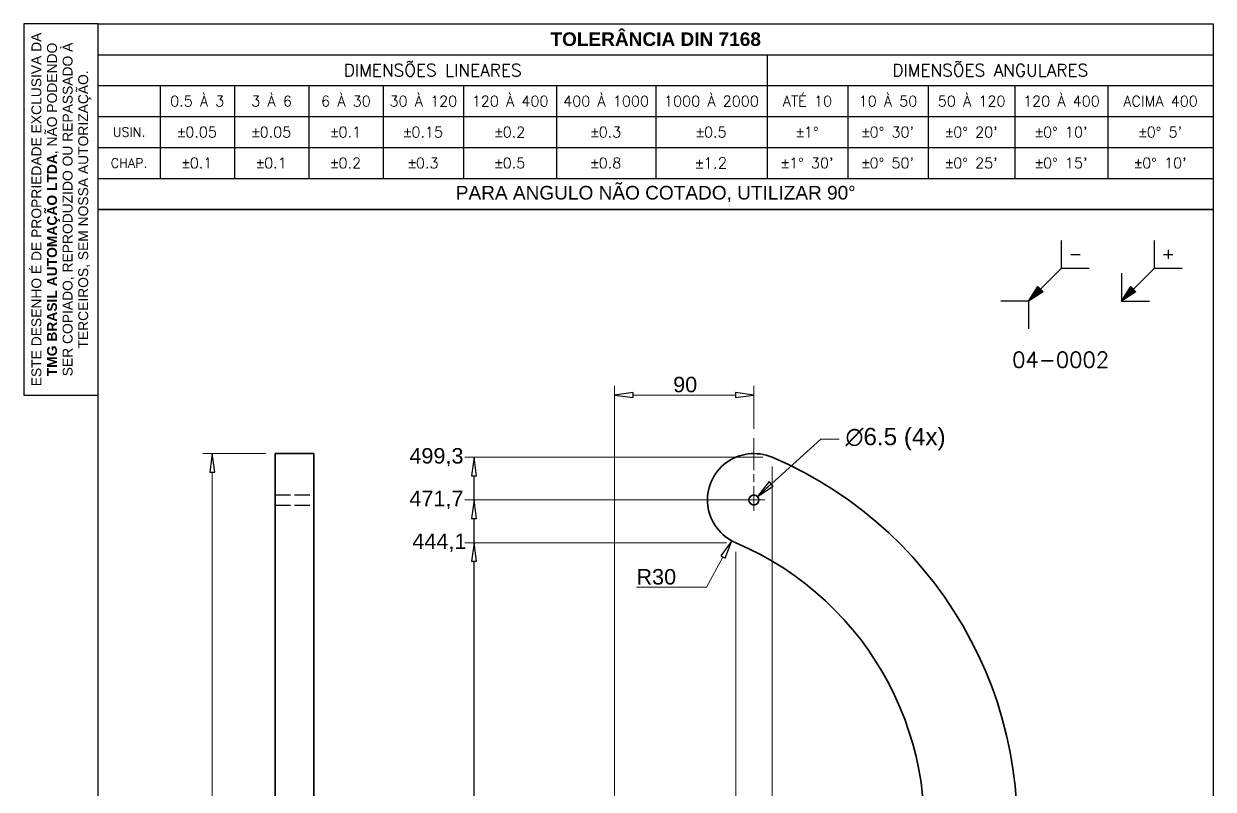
# Model space of a CAD drawing. Header units: millimetres. Extents: x 12 to 820, y 20 to 1168.
# Drawn here: x 52 to 820, y 673 to 1168 of the extents above; entities that cross this region are included whole.
import ezdxf

# ---------------------------------------------------------------- set-up
doc = ezdxf.new("R2010")
doc.units = ezdxf.units.MM
doc.header["$LTSCALE"] = 4
doc.linetypes.add('CHAIN', pattern=[0.7087, 0.4724, -0.0591, 0.1181, -0.0591])
doc.linetypes.add('DASHED', pattern=[0.2067, 0.1654, -0.0413])
for name, color, linetype, lineweight in [('BORDA', 7, 'Continuous', 25), ('Centro(TMG-1)', 7, 'Continuous', 18), ('COTAS', 7, 'Continuous', 25), ('Quote(TMG-1)', 7, 'Continuous', 25), ('Spigoli nascosti(TMG-1)', 7, 'DASHED', 25), ('Spigoli visibili(TMG-1)', 7, 'Continuous', 35)]:
    doc.layers.add(name, color=color, linetype=linetype, lineweight=lineweight)
doc.layers.add('CONTORNO', color=1, linetype='Continuous', lineweight=50, true_color=0xff0000)
doc.layers.add('HACHURA', color=7, linetype='Continuous', lineweight=9, true_color=0xff8000)
doc.styles.add('SELGRON - COTAS', font='arial.ttf')
doc.styles.add('SELGRON - LEGENDA', font='Simplex.shx')
doc.styles.add('Text Style54', font='')
doc.styles.add('TMG', font='arial.ttf')
doc.styles.get('Text Style54').set_extended_font_data('Arial', bold=True)
doc.dimstyles.new('Selgron$7', dxfattribs={"dimscale": 4, "dimtxt": 2.8, "dimasz": 3, "dimexe": 3, "dimexo": 1, "dimgap": 1, "dimtad": 1, "dimtoh": 1, "dimdec": 1, "dimrnd": 1e-08, "dimdsep": 46, "dimtxsty": 'SELGRON - COTAS', "dimblk": 'Filled-1', "dimcen": 0.09, "dimdle": 12, "dimclrd": 7, "dimclre": 256, "dimclrt": 7, "dimazin": 3, "dimtfac": 0.678571, "dimtmove": 0, "dimatfit": 3, "dimldrblk": 'Filled-1', "dimfxl": 0, "dimtolj": 1, "dimlwd": 0, "dimlwe": 25, "dimarcsym": 0})
doc.dimstyles.new('tmg-quote', dxfattribs={"dimscale": 4, "dimtxt": 2.5, "dimasz": 3, "dimexe": 1.5, "dimexo": 1.5, "dimgap": 0.4, "dimtad": 1, "dimtoh": 1, "dimrnd": 1e-08, "dimtxsty": 'TMG', "dimblk": 'Empty-1', "dimcen": 0.09, "dimdle": 4, "dimclrd": 7, "dimclre": 7, "dimclrt": 7, "dimazin": 2, "dimtfac": 1, "dimtdec": 3, "dimtmove": 0, "dimatfit": 3, "dimldrblk": 'CLOSEDBLANK', "dimfxl": 0, "dimtolj": 1, "dimlwd": 15, "dimlwe": 15, "dimarcsym": 0})

# ---------------------------------------------------------------- blocks, each defined once
blk = doc.blocks.new('Borders BORDA A4')
at = {"layer": 'HACHURA'}
for points in [[(175.2, 247.2), (177.53, 248.68), (176.68, 249.53)], [(190.2, 247.2), (192.53, 248.68), (191.68, 249.53)]]:
    blk.add_hatch(color=7, dxfattribs=at).paths.add_polyline_path(points)
at = {"layer": 'BORDA', "lineweight": 30}
for p, q in [((25, 292), (13, 292)), ((13, 292), (13, 232)), ((25, 292), (205, 292)), ((25, 5), (25, 292)), ((25, 292), (205, 292)), ((25, 262), (25, 292)), ((25, 232), (25, 292)), ((205, 292), (205, 5)), ((205, 292), (205, 262)), ((25, 287), (205, 287)), ((133, 287), (133, 267)), ((25, 282), (205, 282)), ((35, 282), (35, 267)), ((47, 282), (47, 267)), ((59, 282), (59, 267)), ((71, 282), (71, 267)), ((84, 282), (84, 267)), ((99, 282), (99, 267)), ((115, 282), (115, 267)), ((146, 282), (146, 267)), ((159, 282), (159, 267)), ((173, 282), (173, 267)), ((188, 282), (188, 267)), ((25, 277), (205, 277)), ((25, 272), (205, 272)), ((25, 267), (205, 267)), ((205, 262), (25, 262)), ((25, 262), (205, 262)), ((13, 232), (25, 232))]:
    blk.add_line(p, q, dxfattribs=at)
at = {"layer": 'BORDA'}
for p, q in [((180.5, 252.5), (180.5, 257)), ((195.5, 252.5), (195.5, 257)), ((197.75, 255.5), (197.75, 254)), ((182, 254.75), (183.5, 254.75)), ((197, 254.75), (198.5, 254.75)), ((175.2, 247.2), (180.5, 252.5)), ((180.5, 252.5), (185, 252.5)), ((190.2, 247.2), (195.5, 252.5)), ((190.2, 251.7), (190.2, 247.2)), ((195.5, 252.5), (200, 252.5)), ((175.2, 247.2), (176.68, 249.53)), ((177.53, 248.68), (175.2, 247.2)), ((176.68, 249.53), (177.53, 248.68)), ((190.2, 247.2), (191.68, 249.53)), ((192.53, 248.68), (190.2, 247.2)), ((191.68, 249.53), (192.53, 248.68)), ((175.2, 247.2), (170.7, 247.2)), ((175.2, 247.2), (175.2, 242.7)), ((190.2, 247.2), (194.7, 247.2))]:
    blk.add_line(p, q, dxfattribs=at)
at = {"layer": 'CONTORNO', "color": 7, "insert": (19.06, 262), "char_height": 1.6, "width": 57.868, "attachment_point": 5, "rotation": 90, "line_spacing_factor": 0.944222, "style": 'SELGRON - LEGENDA'}
blk.add_mtext('\\fArial|b0|i0;\\H1.6000;ESTE DESENHO É DE PROPRIEDADE EXCLUSIVA DA \\fArial|b1|i0;\\H1.6000;TMG BRASIL AUTOMAÇÃO LTDA\\fArial|b0|i0;\\H1.6000;, NÃO PODENDO SER COPIADO, REPRODUZIDO OU REPASSADO À TERCEIROS, SEM NOSSA AUTORIZAÇÃO.', dxfattribs=at)
at = {"layer": 'CONTORNO', "color": 7, "attachment_point": 5, "style": 'SELGRON - LEGENDA'}
for s, insert, char_height in [('\\fArial|b1|i0;\\H2.2000;TOLERÂNCIA DIN 7168', (115, 289.5), 2.2), ('\\FSimplex|b0|i0;\\H2.0000;DIMENSÕES LINEARES', (79, 284.5), 2), ('\\FSimplex|b0|i0;\\H2.0000;DIMENSÕES ANGULARES', (169, 284.5), 2), ('\\FSimplex|b0|i0;\\H1.7000;0.5 À 3', (41, 279.5), 1.7), ('\\FSimplex|b0|i0;\\H1.7000;3 À 6', (53, 279.5), 1.7), ('\\FSimplex|b0|i0;\\H1.7000;6 À 30', (65, 279.5), 1.7), ('\\FSimplex|b0|i0;\\H1.7000;30 À 120', (77.5, 279.5), 1.7), ('\\FSimplex|b0|i0;\\H1.7000;120 À 400', (91.5, 279.5), 1.7), ('\\FSimplex|b0|i0;\\H1.7000;400 À 1000', (107, 279.5), 1.7), ('\\FSimplex|b0|i0;\\H1.7000;1000 À 2000', (124, 279.5), 1.7), ('\\FSimplex|b0|i0;\\H1.7000;ATÉ 10', (139.5, 279.5), 1.7), ('\\FSimplex|b0|i0;\\H1.7000;10 À 50', (152.5, 279.5), 1.7), ('\\FSimplex|b0|i0;\\H1.7000;50 À 120', (166, 279.5), 1.7), ('\\FSimplex|b0|i0;\\H1.7000;120 À 400', (180.5, 279.5), 1.7), ('\\FSimplex|b0|i0;\\H1.7000;ACIMA 400', (196.5, 279.5), 1.7), ('\\FSimplex|b0|i0;\\H1.5000;USIN.', (30, 274.5), 1.5), ('\\fAIGDT|b0|i0;\\H1.7000;`\\FSimplex|b0|i0;\\H1.7000;0.05', (41, 274.5), 1.7), ('\\fAIGDT|b0|i0;\\H1.7000;`\\FSimplex|b0|i0;\\H1.7000;0.05', (53, 274.5), 1.7), ('\\fAIGDT|b0|i0;\\H1.7000;`\\FSimplex|b0|i0;\\H1.7000;0.1', (65, 274.5), 1.7), ('\\fAIGDT|b0|i0;\\H1.7000;`\\FSimplex|b0|i0;\\H1.7000;0.15', (77.5, 274.5), 1.7), ('\\fAIGDT|b0|i0;\\H1.7000;`\\FSimplex|b0|i0;\\H1.7000;0.2', (91.5, 274.5), 1.7), ('\\fAIGDT|b0|i0;\\H1.7000;`\\FSimplex|b0|i0;\\H1.7000;0.3', (107, 274.5), 1.7), ('\\fAIGDT|b0|i0;\\H1.7000;`\\FSimplex|b0|i0;\\H1.7000;0.5', (124, 274.5), 1.7), ('\\fAIGDT|b0|i0;\\H1.7000;`\\FSimplex|b0|i0;\\H1.7000;1\\fAIGDT|b0|i0;\\H1.7000;~', (139.5, 274.5), 1.7), ("\\fAIGDT|b0|i0;\\H1.7000;`\\FSimplex|b0|i0;\\H1.7000;0\\fAIGDT|b0|i0;\\H1.7000;~\\FSimplex|b0|i0;\\H1.7000; 30'", (152.5, 274.5), 1.7), ("\\fAIGDT|b0|i0;\\H1.7000;`\\FSimplex|b0|i0;\\H1.7000;0\\fAIGDT|b0|i0;\\H1.7000;~\\FSimplex|b0|i0;\\H1.7000; 20'", (166, 274.5), 1.7), ("\\fAIGDT|b0|i0;\\H1.7000;`\\FSimplex|b0|i0;\\H1.7000;0\\fAIGDT|b0|i0;\\H1.7000;~\\FSimplex|b0|i0;\\H1.7000; 10'", (180.5, 274.5), 1.7), ("\\fAIGDT|b0|i0;\\H1.7000;`\\FSimplex|b0|i0;\\H1.7000;0\\fAIGDT|b0|i0;\\H1.7000;~\\FSimplex|b0|i0;\\H1.7000; 5'", (196.5, 274.5), 1.7), ('\\FSimplex|b0|i0;\\H1.5000;CHAP.', (30, 269.5), 1.5), ('\\fAIGDT|b0|i0;\\H1.7000;`\\FSimplex|b0|i0;\\H1.7000;0.1', (41, 269.5), 1.7), ('\\fAIGDT|b0|i0;\\H1.7000;`\\FSimplex|b0|i0;\\H1.7000;0.1', (53, 269.5), 1.7), ('\\fAIGDT|b0|i0;\\H1.7000;`\\FSimplex|b0|i0;\\H1.7000;0.2', (65, 269.5), 1.7), ('\\fAIGDT|b0|i0;\\H1.7000;`\\FSimplex|b0|i0;\\H1.7000;0.3', (77.5, 269.5), 1.7), ('\\fAIGDT|b0|i0;\\H1.7000;`\\FSimplex|b0|i0;\\H1.7000;0.5', (91.5, 269.5), 1.7), ('\\fAIGDT|b0|i0;\\H1.7000;`\\FSimplex|b0|i0;\\H1.7000;0.8', (107, 269.5), 1.7), ('\\fAIGDT|b0|i0;\\H1.7000;`\\FSimplex|b0|i0;\\H1.8000;1.2', (124, 269.5), 2.5), ("\\fAIGDT|b0|i0;\\H1.7000;`\\FSimplex|b0|i0;\\H1.7000;1\\fAIGDT|b0|i0;\\H1.7000;~\\FSimplex|b0|i0;\\H1.7000; 30'", (139.5, 269.5), 1.7), ("\\fAIGDT|b0|i0;\\H1.7000;`\\FSimplex|b0|i0;\\H1.7000;0\\fAIGDT|b0|i0;\\H1.7000;~\\FSimplex|b0|i0;\\H1.7000; 50'", (152.5, 269.5), 1.7), ("\\fAIGDT|b0|i0;\\H1.7000;`\\FSimplex|b0|i0;\\H1.7000;0\\fAIGDT|b0|i0;\\H1.7000;~\\FSimplex|b0|i0;\\H1.7000; 25'", (166, 269.5), 1.7), ("\\fAIGDT|b0|i0;\\H1.7000;`\\FSimplex|b0|i0;\\H1.7000;0\\fAIGDT|b0|i0;\\H1.7000;~\\FSimplex|b0|i0;\\H1.7000; 15'", (180.5, 269.5), 1.7), ("\\fAIGDT|b0|i0;\\H1.7000;`\\FSimplex|b0|i0;\\H1.7000;0\\fAIGDT|b0|i0;\\H1.7000;~\\FSimplex|b0|i0;\\H1.7000; 10'", (196.5, 269.5), 1.7), ('\\fArial|b0|i0;\\H2.2000;PARA ANGULO NÃO COTADO, UTILIZAR 90\\fAIGDT|b0|i0;\\H2.2000;~', (115, 264.5), 2.2)]:
    blk.add_mtext(s, dxfattribs=dict(at, insert=insert, char_height=char_height))
at = {"layer": 'CONTORNO', "color": 7, "style": 'Text Style54'}
blk.add_attdef('STOCK_NUMBER_001', (6.97, 138.27), '', height=4, rotation=90, dxfattribs=at)
blk = doc.blocks.new('Empty-1')
at = {"color": 0}
for p, q in [((0, 0), (-1, 0.133)), ((-1, 0.133), (-1, -0.133)), ((-1, -0.133), (0, 0))]:
    blk.add_line(p, q, dxfattribs=at)
blk = doc.blocks.new('*D13')
at = {"layer": 'Defpoints', "color": 0, "linetype": 'Continuous', "transparency": 16777216}
for p in [(523.44, 860.26), (509.14, 833.89)]:
    blk.add_point(p, dxfattribs=at)
at = {"layer": 'Quote(TMG-1)', "color": 7, "linetype": 'Continuous', "lineweight": 15, "transparency": 16777216}
for p, q in [((492.82, 803.81), (503.41, 823.34)), ((447.58, 803.81), (492.82, 803.81))]:
    blk.add_line(p, q, dxfattribs=at)
at = {"layer": 'Quote(TMG-1)', "color": 7, "linetype": 'Continuous', "lineweight": 15, "transparency": 16777216, "xscale": 12, "yscale": 12, "zscale": 12, "rotation": 61.52949582027745}
blk.add_blockref('Empty-1', (509.14, 833.89), dxfattribs=at)
at = {"layer": 'Quote(TMG-1)', "color": 7, "linetype": 'Continuous', "lineweight": 18, "transparency": 16777216, "insert": (447.58, 815.63), "char_height": 10, "attachment_point": 1, "style": 'TMG'}
blk.add_mtext('\\A1;R30', dxfattribs=at)
blk = doc.blocks.new('_ClosedBlank')
at = {"color": 0, "linetype": 'ByBlock', "lineweight": -2}
for p, q in [((-1, 0.167), (0, 0)), ((-1, 0.167), (-1, -0.167)), ((0, 0), (-1, -0.167))]:
    blk.add_line(p, q, dxfattribs=at)
blk = doc.blocks.new('*D26')
at = {"layer": 'Defpoints', "color": 0, "linetype": 'Continuous', "transparency": 16777216}
for p in [(511.7, 832.65), (433.44, 438.6), (511.7, 343.18)]:
    blk.add_point(p, dxfattribs=at)
at = {"layer": 'Quote(TMG-1)', "color": 7, "linetype": 'Continuous', "lineweight": 15, "transparency": 16777216}
blk.add_line((511.7, 826.65), (511.7, 343.18), dxfattribs=at)
at = {"layer": 'Quote(TMG-1)', "color": 7, "linetype": 'Continuous', "lineweight": 18, "transparency": 16777216, "insert": (511.7, 315.69), "char_height": 10, "attachment_point": 4, "rotation": 90, "style": 'TMG'}
blk.add_mtext('\\A1;78,3', dxfattribs=at)
blk = doc.blocks.new('*D27')
at = {"layer": 'Defpoints', "color": 0, "linetype": 'Continuous', "transparency": 16777216}
for p in [(535.18, 887.87), (433.44, 438.6), (604.66, 343.18)]:
    blk.add_point(p, dxfattribs=at)
at = {"layer": 'Quote(TMG-1)', "color": 7, "linetype": 'Continuous', "lineweight": 15, "transparency": 16777216}
for p, q in [((535.18, 881.87), (535.18, 391.18)), ((535.18, 391.18), (604.66, 367.18)), ((604.66, 367.18), (604.66, 343.18))]:
    blk.add_line(p, q, dxfattribs=at)
at = {"layer": 'Quote(TMG-1)', "color": 7, "linetype": 'Continuous', "lineweight": 18, "transparency": 16777216, "insert": (604.66, 308.78), "char_height": 10, "attachment_point": 4, "rotation": 90, "style": 'TMG'}
blk.add_mtext('\\A1;101,7', dxfattribs=at)
blk = doc.blocks.new('*D34')
at = {"layer": 'Defpoints', "color": 0, "linetype": 'Continuous', "transparency": 16777216}
for p in [(336.7, 832.65), (511.7, 832.65), (433.44, 388.6)]:
    blk.add_point(p, dxfattribs=at)
at = {"layer": 'Quote(TMG-1)', "color": 7, "linetype": 'Continuous', "lineweight": 15, "transparency": 16777216}
blk.add_line((505.7, 832.65), (336.7, 832.65), dxfattribs=at)
at = {"layer": 'Quote(TMG-1)', "color": 7, "linetype": 'Continuous', "lineweight": 18, "transparency": 16777216, "insert": (302.89, 832.65), "char_height": 10, "attachment_point": 4, "style": 'TMG'}
blk.add_mtext('\\A1;444,1', dxfattribs=at)
blk = doc.blocks.new('*D35')
at = {"layer": 'Defpoints', "color": 0, "linetype": 'Continuous', "transparency": 16777216}
for p in [(336.7, 860.26), (523.44, 860.26), (433.44, 388.6)]:
    blk.add_point(p, dxfattribs=at)
at = {"layer": 'Quote(TMG-1)', "color": 7, "linetype": 'Continuous', "lineweight": 15, "transparency": 16777216}
blk.add_line((517.44, 860.26), (336.7, 860.26), dxfattribs=at)
at = {"layer": 'Quote(TMG-1)', "color": 7, "linetype": 'Continuous', "lineweight": 18, "transparency": 16777216, "insert": (300.96, 860.26), "char_height": 10, "attachment_point": 4, "style": 'TMG'}
blk.add_mtext('\\A1;471,7', dxfattribs=at)
blk = doc.blocks.new('*D36')
at = {"layer": 'Defpoints', "color": 0, "linetype": 'Continuous', "transparency": 16777216}
for p in [(336.7, 887.87), (535.18, 887.87), (433.44, 388.6)]:
    blk.add_point(p, dxfattribs=at)
at = {"layer": 'Quote(TMG-1)', "color": 7, "linetype": 'Continuous', "lineweight": 15, "transparency": 16777216}
blk.add_line((529.18, 887.87), (336.7, 887.87), dxfattribs=at)
at = {"layer": 'Quote(TMG-1)', "color": 7, "linetype": 'Continuous', "lineweight": 18, "transparency": 16777216, "insert": (300.96, 887.87), "char_height": 10, "attachment_point": 4, "style": 'TMG'}
blk.add_mtext('\\A1;499,3', dxfattribs=at)
blk = doc.blocks.new('2dTransSymbol3')
at = {"layer": 'Quote(TMG-1)'}
for p, q in [((85.68, 221.97), (85.28, 218.97)), ((86.08, 218.97), (85.68, 221.97)), ((85.28, 218.97), (86.08, 218.97)), ((85.68, 215.07), (85.68, 218.97)), ((85.68, 215.07), (85.28, 212.07)), ((86.08, 212.07), (85.68, 215.07)), ((85.28, 212.07), (86.08, 212.07)), ((85.68, 208.16), (85.68, 212.07)), ((85.68, 208.16), (85.28, 205.16)), ((86.08, 205.16), (85.68, 208.16)), ((85.28, 205.16), (86.08, 205.16)), ((85.68, 162.15), (85.68, 205.16)), ((85.68, 162.15), (85.28, 159.15)), ((86.08, 159.15), (85.68, 162.15)), ((85.28, 159.15), (86.08, 159.15)), ((85.68, 115.81), (85.68, 159.15)), ((85.68, 115.81), (85.28, 112.81)), ((86.08, 112.81), (85.68, 115.81)), ((85.28, 112.81), (86.08, 112.81)), ((85.68, 110.04), (85.68, 112.81)), ((85.68, 110.04), (85.28, 107.04)), ((86.08, 107.04), (85.68, 110.04)), ((85.28, 107.04), (86.08, 107.04)), ((85.68, 104.26), (85.68, 107.04)), ((85.68, 104.26), (85.28, 101.26)), ((86.08, 101.26), (85.68, 104.26)), ((85.28, 101.26), (86.08, 101.26)), ((85.68, 100.15), (85.68, 101.26)), ((85.68, 100.15), (85.68, 97.15))]:
    blk.add_line(p, q, dxfattribs=at)
blk.add_circle((85.68, 97.15), 1.5, dxfattribs=at)
blk = doc.blocks.new('*D38')
at = {"layer": 'Defpoints', "color": 0, "linetype": 'Continuous', "transparency": 16777216}
for p in [(523.44, 928.06), (523.44, 900.26), (433.44, 655.6)]:
    blk.add_point(p, dxfattribs=at)
at = {"layer": 'Quote(TMG-1)', "color": 7, "linetype": 'Continuous', "lineweight": 15, "transparency": 16777216}
for p, q in [((433.44, 661.6), (433.44, 934.06)), ((523.44, 906.26), (523.44, 934.06)), ((445.44, 928.06), (511.44, 928.06))]:
    blk.add_line(p, q, dxfattribs=at)
at = {"layer": 'Quote(TMG-1)', "color": 7, "linetype": 'Continuous', "lineweight": 15, "transparency": 16777216, "xscale": 12, "yscale": 12, "zscale": 12, "rotation": 180}
blk.add_blockref('Empty-1', (433.44, 928.06), dxfattribs=at)
at = {"layer": 'Quote(TMG-1)', "color": 7, "linetype": 'Continuous', "lineweight": 15, "transparency": 16777216, "xscale": 12, "yscale": 12, "zscale": 12}
blk.add_blockref('Empty-1', (523.44, 928.06), dxfattribs=at)
at = {"layer": 'Quote(TMG-1)', "color": 7, "linetype": 'Continuous', "lineweight": 18, "transparency": 16777216, "insert": (471.29, 939.87), "char_height": 10, "attachment_point": 1, "style": 'TMG'}
blk.add_mtext('\\A1;90', dxfattribs=at)
blk = doc.blocks.new('*D39')
at = {"layer": 'Defpoints', "color": 0, "linetype": 'Continuous', "transparency": 16777216}
for p in [(214.21, 890.26), (173.66, 388.6), (214.21, 388.6)]:
    blk.add_point(p, dxfattribs=at)
at = {"layer": 'Quote(TMG-1)', "color": 7, "linetype": 'Continuous', "lineweight": 15, "transparency": 16777216}
for p, q in [((208.21, 890.26), (167.66, 890.26)), ((173.66, 878.26), (173.66, 400.6)), ((208.21, 388.6), (167.66, 388.6))]:
    blk.add_line(p, q, dxfattribs=at)
at = {"layer": 'Quote(TMG-1)', "color": 7, "linetype": 'Continuous', "lineweight": 15, "transparency": 16777216, "xscale": 12, "yscale": 12, "zscale": 12}
for p, rotation in [((173.66, 890.26), 90), ((173.66, 388.6), 270)]:
    blk.add_blockref('Empty-1', p, dxfattribs=dict(at, rotation=rotation))
at = {"layer": 'Quote(TMG-1)', "color": 7, "linetype": 'Continuous', "lineweight": 18, "transparency": 16777216, "insert": (160.04, 622.56), "char_height": 10, "attachment_point": 1, "rotation": 90, "style": 'TMG'}
blk.add_mtext('\\A1;501,7', dxfattribs=at)
blk = doc.blocks.new('Filled-1')
at = {"color": 0}
for p, q in [((0, 0), (-1, 0.167)), ((-1, 0.167), (-1, -0.167)), ((-1, 0), (0, 0)), ((-1, -0.167), (0, 0))]:
    blk.add_line(p, q, dxfattribs=at)
at = {"color": 0, "flags": 128}
blk.add_lwpolyline([(-1, -0.167), (0, 0), (-1, 0.167), (-1, -0.167)], dxfattribs=at)
at = {"color": 0}
blk.add_solid([(-1, -0.167), (0, 0), (-1, 0.167), (-1, -0.167)], dxfattribs=at)

msp = doc.modelspace()

# ---------------------------------------------------------------- linework, layer by layer
at = {"layer": 'Centro(TMG-1)', "linetype": 'CHAIN', "ltscale": 10.935515}
for p, q in [((523.4365, 900.2604), (523.4365, 853.2604)), ((530.4365, 860.2604), (483.4365, 860.2604))]:
    msp.add_line(p, q, dxfattribs=at)
at = {"layer": 'Spigoli nascosti(TMG-1)', "ltscale": 15.118529}
for p, q in [((214.2136, 863.5104), (239.2136, 863.5104)), ((214.2136, 857.0104), (239.2136, 857.0104))]:
    msp.add_line(p, q, dxfattribs=at)
at = {"layer": 'Spigoli visibili(TMG-1)'}
for p, q in [((214.2136, 890.2604), (214.2136, 887.8683)), ((239.2136, 890.2604), (214.2136, 890.2604)), ((214.2136, 887.8683), (214.2136, 388.6003)), ((239.2136, 890.2604), (239.2136, 887.8683)), ((239.2136, 887.8683), (239.2136, 388.6003))]:
    msp.add_line(p, q, dxfattribs=at)
msp.add_circle((523.4365, 860.2604), 3.25, dxfattribs=at)
for centre, radius, start, end in [((433.4365, 648.6003), 260, 270, 66.9643159), ((523.4365, 860.2604), 30, 66.9643159, 246.9643159), ((433.4365, 648.6003), 200, 270, 66.9643159)]:
    msp.add_arc(centre, radius, start, end, dxfattribs=at)

# ---------------------------------------------------------------- block references
at = {"xscale": 4, "yscale": 4, "zscale": 4}
msp.add_blockref('Borders BORDA A4', (0, 0), dxfattribs=at)
at = {"layer": 'Quote(TMG-1)', "xscale": 4, "yscale": 4, "zscale": 4}
msp.add_blockref('2dTransSymbol3', (0, 0), dxfattribs=at)

# ---------------------------------------------------------------- texts
at = {"layer": 'CONTORNO', "color": 7, "insert": (690.1888, 950.9189), "char_height": 10, "width": 81.524243, "attachment_point": 4, "style": 'SELGRON - LEGENDA'}
msp.add_mtext('{\\fSimplex|b0|i0;04-0002}', dxfattribs=at)
at = {"layer": 'COTAS', "color": 7, "insert": (582.5627, 899.573), "char_height": 11.2, "width": 66.236428, "attachment_point": 4, "line_spacing_factor": 0.49, "style": 'SELGRON - COTAS'}
msp.add_mtext('{\\fAIGDT|b0|i0;\\H11.2000;n\\fArial|b0|i0;\\H11.2000;6.5 (4x)}', dxfattribs=at)

# ---------------------------------------------------------------- dimensions: what is measured, and where the dimension line sits
at = {"layer": 'Quote(TMG-1)', "color": 7, "linetype": 'Continuous', "lineweight": 18}
for base, p1, p2, angle, override, picture, middle in [((523.4365, 928.0634), (433.4365, 655.6003), (523.4365, 900.2604), 180, {"dimgap": 0.4, "dimtoh": 0, "dimdec": 2, "dimtol": 0, "dimlim": 0, "dimtp": 0, "dimtm": 0, "dimtdec": 3, "dimtofl": 0, "dimatfit": 1}, '*D38', (478.4365, 928.0634)), ((173.6568, 388.6003), (214.2136, 890.2604), (214.2136, 388.6003), 90, {"dimgap": 0.4, "dimtoh": 0, "dimdec": 1, "dimtol": 0, "dimlim": 0, "dimtp": 0, "dimtm": 0, "dimtdec": 3, "dimtofl": 0, "dimatfit": 1}, '*D39', (173.6568, 639.4304))]:
    dim = msp.add_linear_dim(base=base, p1=p1, p2=p2, angle=angle, dimstyle='tmg-quote', override=override, dxfattribs=at)
    dim.commit()
    dim.dimension.update_dxf_attribs({"geometry": picture, "text_midpoint": middle, "dimtype": 160})
for feature_location, offset, dtype, origin, override, picture, middle in [((535.1756, 887.8683), (-198.4712, 0), 0, (433.4365, 388.6003), {"dimgap": 0.4, "dimtad": 0, "dimdec": 1, "dimtol": 0, "dimlim": 0, "dimtp": 0, "dimtm": 0, "dimtdec": 3}, '*D36', (318.0308, 887.8683)), ((535.1756, 887.8683), (69.4826, -544.6858), 1, (433.4365, 438.6003), {"dimgap": 0.4, "dimtad": 0, "dimdec": 1, "dimtol": 0, "dimlim": 0, "dimtp": 0, "dimtm": 0, "dimtdec": 3}, '*D27', (604.6583, 325.1808)), ((523.4365, 860.2604), (-186.732, 0), 0, (433.4365, 388.6003), {"dimgap": 0.4, "dimtad": 0, "dimdec": 1, "dimtol": 0, "dimlim": 0, "dimtp": 0, "dimtm": 0, "dimtdec": 3}, '*D35', (318.0308, 860.2604)), ((511.6974, 832.6526), (-174.9929, 0), 0, (433.4365, 388.6003), {"dimgap": 0.4, "dimtad": 0, "dimdec": 1, "dimtol": 0, "dimlim": 0, "dimtp": 0, "dimtm": 0, "dimtdec": 3}, '*D34', (318.996, 832.6526)), ((511.6974, 832.6526), (0, -489.4701), 1, (433.4365, 438.6003), {"dimgap": 0.4, "dimtad": 0, "dimdec": 1, "dimtol": 0, "dimlim": 0, "dimtp": 0, "dimtm": 0, "dimtdec": 1}, '*D26', (511.6974, 328.6357))]:
    dim = msp.add_ordinate_dim(feature_location=feature_location, offset=offset, dtype=dtype, origin=origin, dimstyle='tmg-quote', override=override, dxfattribs=at)
    dim.commit()
    dim.dimension.update_dxf_attribs({"geometry": picture, "text_midpoint": middle})
dim = msp.add_radius_dim(center=(523.4365, 860.2604), mpoint=(509.1353, 833.8886), dimstyle='tmg-quote', override={"dimgap": 0.4, "dimtih": 1, "dimdec": 2, "dimlfac": 1, "dimcen": 0, "dimtol": 0, "dimlim": 0, "dimtp": 0, "dimtm": 0, "dimtdec": 3, "dimtofl": 0}, dxfattribs=at)
dim.commit()
dim.dimension.update_dxf_attribs({"geometry": '*D13', "text_midpoint": (459.5082, 803.8086), "dimtype": 164})

# ---------------------------------------------------------------- leaders
at = {"layer": 'COTAS', "color": 7, "linetype": 'Continuous', "lineweight": 5, "annotation_type": 0, "has_hookline": 1, "hookline_direction": 0, "text_width": 64.5758}
msp.add_leader([(525.7346, 862.5585), (566.5627, 899.573), (578.5627, 899.573)], dimstyle='Selgron$7', override={"dimtad": 0}, dxfattribs=at)

doc.saveas('drawing.dxf')
